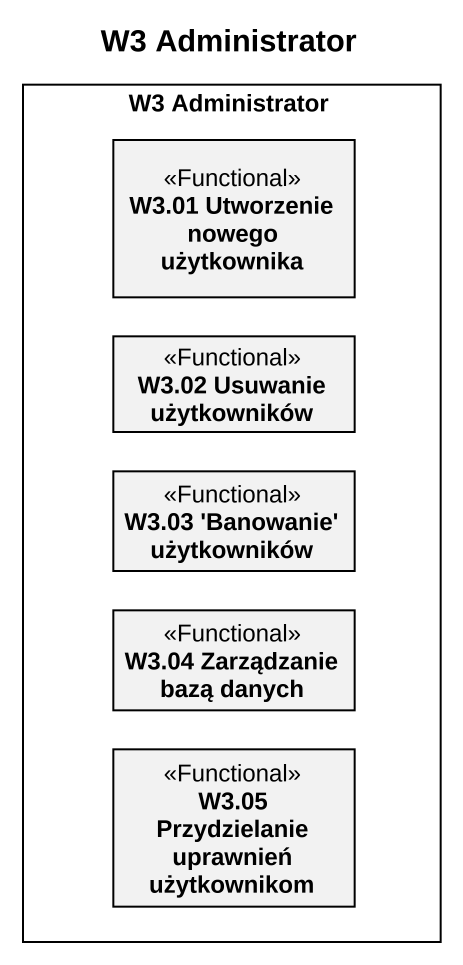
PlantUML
@startuml
title W3 Administrator
hide circle
hide empty members
rectangle "W3 Administrator" as W3_Administrator {
  class "W3.01 Utworzenie nowego użytkownika" as W3_01_Utworzenie_nowego <<Functional>>
  class "W3.02 Usuwanie użytkowników" as W3_02_Usuwanie_użytkowników <<Functional>>
  class "W3.03 'Banowanie' użytkowników" as W3_03_Banowanie_użytkowników <<Functional>>
  class "W3.04 Zarządzanie bazą danych" as W3_04_Zarządzanie_bazą <<Functional>>
  class "W3.05 Przydzielanie uprawnień użytkownikom" as W3_05_Przydzielanie <<Functional>>
}
@enduml
